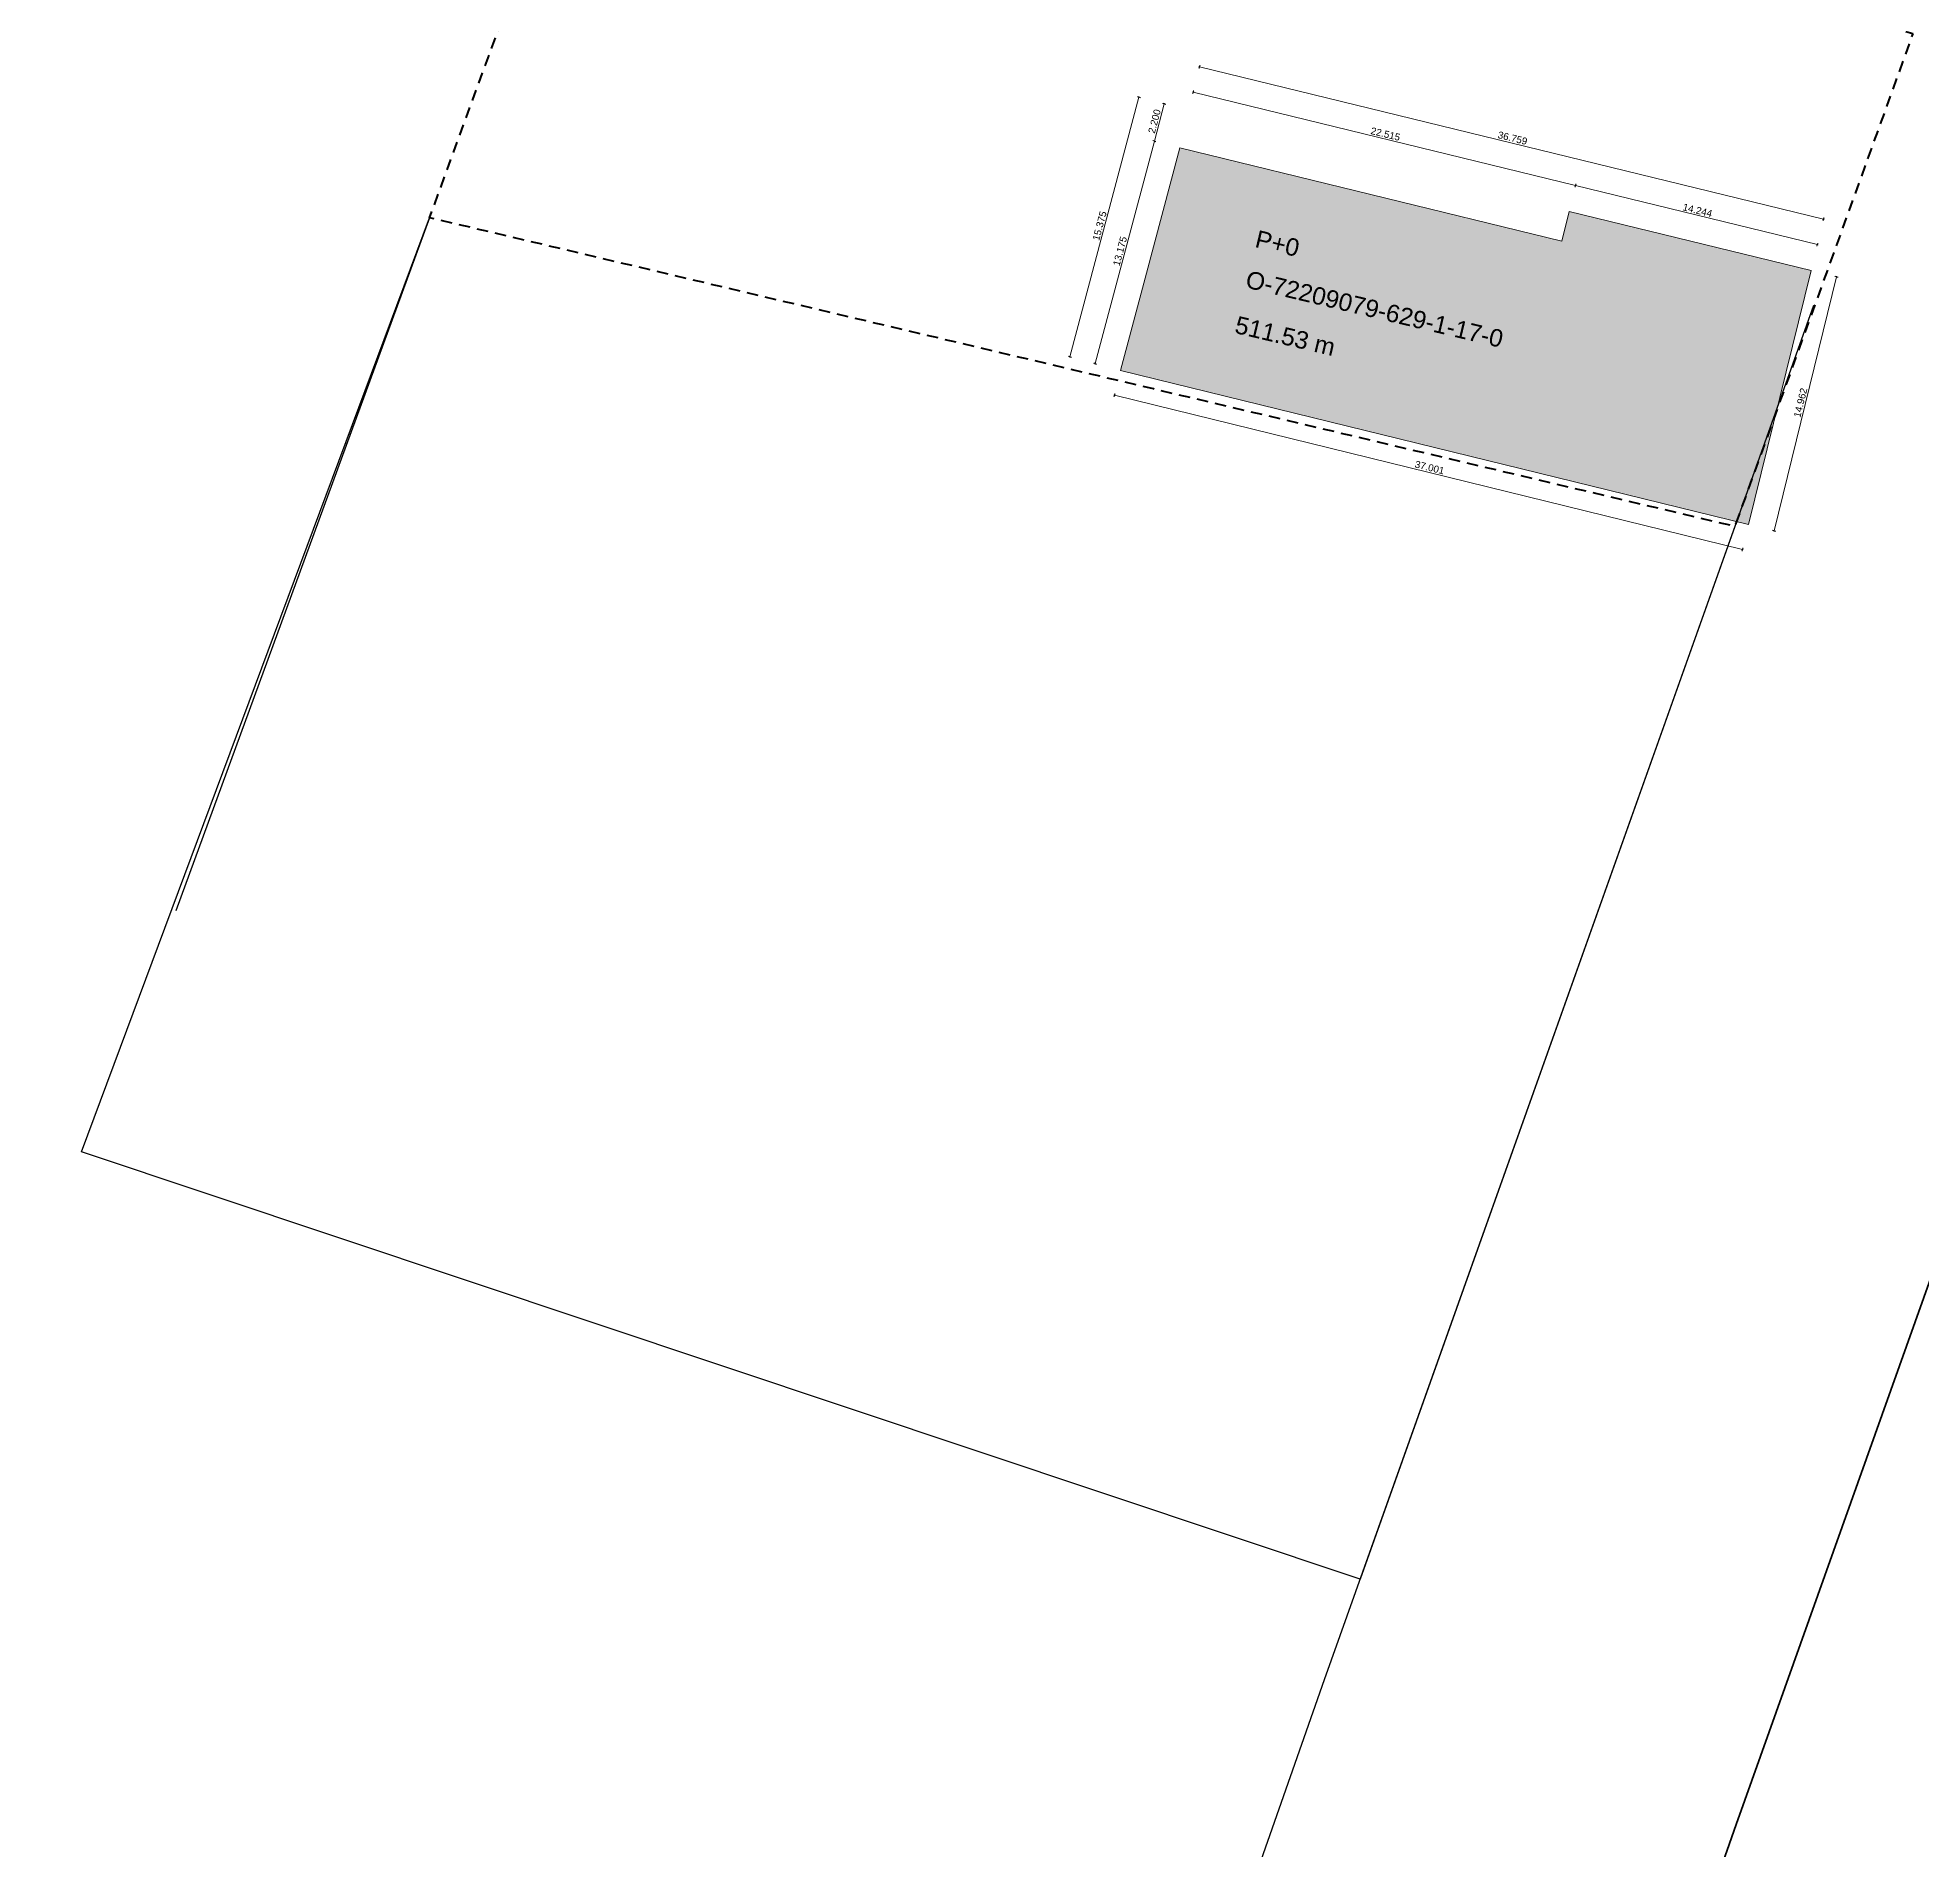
# Model space of a CAD drawing. Header units: millimetres. Extents: x 4648776 to 5245344, y -1029162 to -290533.
# Drawn here: x 4736195 to 4844031, y -753927 to -650224 of the extents above; entities that cross this region are included whole.
import ezdxf

# ---------------------------------------------------------------- set-up
doc = ezdxf.new("R2010")
doc.units = ezdxf.units.MM
doc.header["$MEASUREMENT"] = 0
doc.linetypes.add('Long Dashed', pattern=[1058.333302, 634.99999, -423.333311])
doc.layers.add('- Hidden', color=7, linetype='Continuous')
for name, color, linetype, lineweight in [('- Hidden_Pen_No__101', 252, 'Continuous', 13), ('2D Drafting - General_Pen_No__2', 8, 'Continuous', 15), ('Drawing & Figure_Pen_No__1', 7, 'Continuous', 13), ('Drawing & Figure_Pen_No__121', 12, 'Continuous', 200), ('Drawing & Figure_Pen_No__31', 7, 'Continuous', 25), ('Drawing & Figure_Pen_No__7', 7, 'Continuous', 35)]:
    doc.layers.add(name, color=color, linetype=linetype, lineweight=lineweight)
doc.layers.add('2D Drafting - General_Pen_No__82', color=7, linetype='Continuous', lineweight=13, true_color=0xaaaaaa)
doc.layers.add('Drawing & Figure_Pen_No__5', color=7, linetype='Continuous', lineweight=25, true_color=0x40a5ff)
doc.styles.add('GENERATED_STYLE_1', font='ARIALUNI.ttf')
doc.styles.add('GENERATED_STYLE_3', font='')
doc.styles.get('GENERATED_STYLE_3').set_extended_font_data('Arial Unicode MS')
doc.dimstyles.new('GENERATED_STYLE__1', dxfattribs={"dimtxt": 400, "dimasz": 95, "dimexe": 0.18, "dimexo": 100000, "dimgap": 0, "dimtad": 1, "dimdec": 3, "dimlfac": 0.001, "dimzin": 0, "dimdsep": 46, "dimtxsty": 'GENERATED_STYLE_1', "dimblk": 'ARROWHEAD_17', "dimblk1": 'ARROWHEAD_17', "dimblk2": 'ARROWHEAD_17', "dimcen": 0.09, "dimclrd": 252, "dimclre": 252, "dimclrt": 252, "dimadec": 0, "dimazin": 0, "dimtfac": 1, "dimtdec": 4, "dimtmove": 0, "dimatfit": 3, "dimfxl": 0, "dimtolj": 1, "dimtzin": 0, "dimarcsym": 0})

# ---------------------------------------------------------------- blocks, each defined once
blk = doc.blocks.new('*D58', base_point=(2012309, -650500))
at = {"layer": '- Hidden_Pen_No__101', "color": 252, "linetype": 'Continuous', "lineweight": 13}
for p, q in [((4824155, -658747), (4824224, -658620)), ((4838027, -662062), (4824190, -658683)), ((4837992, -662126), (4838062, -661999)), ((4838049, -661971), (4838005, -662153)), ((4838069, -662073), (4838027, -662062))]:
    blk.add_line(p, q, dxfattribs=at)
at = {"layer": '- Hidden_Pen_No__101', "color": 252, "lineweight": 13, "insert": (4830292, -660091), "char_height": 400, "attachment_point": 7, "rotation": 346.27693, "style": 'GENERATED_STYLE_1'}
blk.add_mtext('\\A1;{\\pql;\\fArial Unicode MS|b0|i0|c0|p34;14.244}', dxfattribs=at)
blk = doc.blocks.new('ARROWHEAD_17')
at = {"color": 0, "linetype": 'Continuous', "lineweight": 0}
for p, q in [((0, 0), (-1, 0)), ((-0.2, -0.7), (0.2, 0.7))]:
    blk.add_line(p, q, dxfattribs=at)
blk = doc.blocks.new('*D60', base_point=(2012309, -650500))
at = {"layer": '- Hidden_Pen_No__101', "color": 252, "linetype": 'Continuous', "lineweight": 13}
for p, q in [((4802317, -653342), (4802275, -653332)), ((4802352, -653278), (4802282, -653406)), ((4802339, -653251), (4802295, -653433)), ((4824190, -658683), (4802317, -653342)), ((4824155, -658747), (4824224, -658620)), ((4824212, -658592), (4824167, -658774)), ((4838027, -662062), (4824190, -658683))]:
    blk.add_line(p, q, dxfattribs=at)
at = {"layer": '- Hidden_Pen_No__101', "color": 252, "lineweight": 13, "insert": (4812437, -655731), "char_height": 400, "attachment_point": 7, "rotation": 346.27693, "style": 'GENERATED_STYLE_1'}
blk.add_mtext('\\A1;{\\pql;\\fArial Unicode MS|b0|i0|c0|p34;22.515}', dxfattribs=at)
blk = doc.blocks.new('*D61', base_point=(2012309, -650500))
at = {"layer": '- Hidden_Pen_No__101', "color": 252, "linetype": 'Continuous', "lineweight": 13}
for p, q in [((4802673, -651887), (4802630, -651876)), ((4802707, -651823), (4802638, -651950)), ((4802695, -651796), (4802650, -651978)), ((4838382, -660607), (4802673, -651887)), ((4838348, -660671), (4838417, -660544)), ((4838405, -660516), (4838360, -660698)), ((4838425, -660618), (4838382, -660607))]:
    blk.add_line(p, q, dxfattribs=at)
at = {"layer": '- Hidden_Pen_No__101', "color": 252, "lineweight": 13, "insert": (4819711, -655965), "char_height": 400, "attachment_point": 7, "rotation": 346.27693, "style": 'GENERATED_STYLE_1'}
blk.add_mtext('\\A1;{\\pql;\\fArial Unicode MS|b0|i0|c0|p34;36.759}', dxfattribs=at)
blk = doc.blocks.new('*D62', base_point=(2012309, -650500))
at = {"layer": '- Hidden_Pen_No__101', "color": 252, "linetype": 'Continuous', "lineweight": 13}
for p, q in [((4800656, -654011), (4800091, -656137)), ((4800565, -653987), (4800746, -654035)), ((4800719, -654047), (4800593, -653975)), ((4800667, -653968), (4800656, -654011)), ((4800154, -656173), (4800028, -656101))]:
    blk.add_line(p, q, dxfattribs=at)
at = {"layer": '- Hidden_Pen_No__101', "color": 252, "lineweight": 13, "insert": (4800115, -655734), "char_height": 400, "attachment_point": 7, "rotation": 75.12073, "style": 'GENERATED_STYLE_1'}
blk.add_mtext('\\A1;{\\pql;\\fArial Unicode MS|b0|i0|c0|p34;2.200}', dxfattribs=at)
blk = doc.blocks.new('*D63', base_point=(2012309, -650500))
at = {"layer": '- Hidden_Pen_No__101', "color": 252, "linetype": 'Continuous', "lineweight": 13}
for p, q in [((4800656, -654011), (4800091, -656137)), ((4800091, -656137), (4796708, -668870)), ((4800000, -656113), (4800182, -656161)), ((4800154, -656173), (4800028, -656101)), ((4796617, -668846), (4796798, -668894)), ((4796645, -668834), (4796771, -668906)), ((4796708, -668870), (4796697, -668912))]:
    blk.add_line(p, q, dxfattribs=at)
at = {"layer": '- Hidden_Pen_No__101', "color": 252, "lineweight": 13, "insert": (4798101, -663314), "char_height": 400, "attachment_point": 7, "rotation": 75.12073, "style": 'GENERATED_STYLE_1'}
blk.add_mtext('\\A1;{\\pql;\\fArial Unicode MS|b0|i0|c0|p34;13.175}', dxfattribs=at)
blk = doc.blocks.new('*D64', base_point=(2012309, -650500))
at = {"layer": '- Hidden_Pen_No__101', "color": 252, "linetype": 'Continuous', "lineweight": 13}
for p, q in [((4799206, -653625), (4795258, -668485)), ((4799116, -653601), (4799297, -653650)), ((4799269, -653662), (4799143, -653589)), ((4799217, -653583), (4799206, -653625)), ((4795168, -668461), (4795349, -668509)), ((4795195, -668449), (4795321, -668521)), ((4795258, -668485), (4795247, -668527))]:
    blk.add_line(p, q, dxfattribs=at)
at = {"layer": '- Hidden_Pen_No__101', "color": 252, "lineweight": 13, "insert": (4796934, -661866), "char_height": 400, "attachment_point": 7, "rotation": 75.12073, "style": 'GENERATED_STYLE_1'}
blk.add_mtext('\\A1;{\\pql;\\fArial Unicode MS|b0|i0|c0|p34;15.375}', dxfattribs=at)
blk = doc.blocks.new('*D65', base_point=(2012309, -650500))
at = {"layer": '- Hidden_Pen_No__101', "color": 252, "linetype": 'Continuous', "lineweight": 13}
for p, q in [((4797769, -670670), (4797811, -670680)), ((4797846, -670617), (4797776, -670744)), ((4797789, -670772), (4797833, -670589)), ((4797811, -670680), (4833745, -679500)), ((4833710, -679564), (4833780, -679437)), ((4833723, -679592), (4833767, -679409)), ((4833745, -679500), (4833788, -679511))]:
    blk.add_line(p, q, dxfattribs=at)
at = {"layer": '- Hidden_Pen_No__101', "color": 252, "lineweight": 13, "insert": (4814962, -674808), "char_height": 400, "attachment_point": 7, "rotation": 346.20938, "style": 'GENERATED_STYLE_1'}
blk.add_mtext('\\A1;{\\pql;\\fArial Unicode MS|b0|i0|c0|p34;37.001}', dxfattribs=at)
blk = doc.blocks.new('*D66', base_point=(2012309, -650500))
at = {"layer": '- Hidden_Pen_No__101', "color": 252, "linetype": 'Continuous', "lineweight": 13}
for p, q in [((4839121, -663904), (4835551, -678434)), ((4839030, -663882), (4839212, -663926)), ((4839185, -663939), (4839058, -663869)), ((4839132, -663862), (4839121, -663904)), ((4835460, -678412), (4835642, -678456)), ((4835488, -678399), (4835615, -678469)), ((4835551, -678434), (4835541, -678477))]:
    blk.add_line(p, q, dxfattribs=at)
at = {"layer": '- Hidden_Pen_No__101', "color": 252, "lineweight": 13, "insert": (4837053, -671985), "char_height": 400, "attachment_point": 7, "rotation": 76.19595, "style": 'GENERATED_STYLE_1'}
blk.add_mtext('\\A1;{\\pql;\\fArial Unicode MS|b0|i0|c0|p34;14.962}', dxfattribs=at)

msp = doc.modelspace()

# ---------------------------------------------------------------- hatches: boundary and pattern name
at = {"layer": '2D Drafting - General_Pen_No__82', "linetype": 'Continuous', "lineweight": 0, "true_color": 0x2a2a2a}
msp.add_hatch(color=250, dxfattribs=at).paths.add_polyline_path([(4837664.6248, -663546.2029), (4823827.1562, -660167.0874), (4823413.6248, -661858.2029), (4801540.6248, -656522.2029), (4799559.6248, -663978.2029), (4798160.6248, -669256.2029), (4834094.6248, -678076.2029)])

# ---------------------------------------------------------------- linework, layer by layer
at = {"layer": '2D Drafting - General_Pen_No__2', "color": 8, "linetype": 'Continuous', "lineweight": 15, "flags": 128}
msp.add_lwpolyline([(4837664.6248, -663546.2029), (4823827.1562, -660167.0874), (4823413.6248, -661858.2029), (4801540.6248, -656522.2029), (4799559.6248, -663978.2029), (4798160.6248, -669256.2029), (4834094.6248, -678076.2029)], close=True, dxfattribs=at)
at = {"layer": 'Drawing & Figure_Pen_No__1', "color": 7, "linetype": 'Continuous', "lineweight": 13, "flags": 128}
msp.add_lwpolyline([(4837664.6248, -663546.2029), (4823827.1562, -660167.0874), (4823413.6248, -661858.2029), (4801540.6248, -656522.2029), (4799559.6248, -663978.2029), (4798160.6248, -669256.2029), (4834094.6248, -678076.2029)], close=True, dxfattribs=at)
at = {"layer": 'Drawing & Figure_Pen_No__121', "color": 12, "linetype": 'Long Dashed', "lineweight": 200, "flags": 128}
msp.add_lwpolyline([(4768934.3706, -632340.4639), (4809804.3436, -642006.3849), (4843495.7955, -649974.5553), (4833301.3116, -678185.5979), (4800047.9824, -670321.0453), (4758618.9504, -660522.9046)], close=True, dxfattribs=at)
at = {"layer": 'Drawing & Figure_Pen_No__31', "color": 7, "linetype": 'Continuous', "lineweight": 25}
msp.add_line((4835876.6248, -670898.2029), (4835876.6748, -670898.2029), dxfattribs=at)
at = {"layer": 'Drawing & Figure_Pen_No__5', "color": 161, "linetype": 'Continuous', "lineweight": 25, "true_color": 0x40a5ff, "flags": 128}
for points in [[(4833301.3116, -678185.5979), (4811858.7015, -738407.56), (4738695.0095, -713972.6419), (4758618.9504, -660522.9046)], [(4758618.9504, -660522.9046), (4744107.2791, -700169.793)], [(4837799.0628, -665553.5816), (4809803.3476, -744180.0588), (4795667.7558, -784489.8341)]]:
    msp.add_lwpolyline(points, dxfattribs=at)
at = {"layer": 'Drawing & Figure_Pen_No__7', "color": 7, "linetype": 'Continuous', "lineweight": 35}
for points in [[(4876852.6248, -631545.2029), (4861329.6248, -673992.2029), (4833386.6248, -752459.2029), (4813095.6248, -810316.2029), (4801380.6248, -844317.2029), (4800514.6248, -843795.2029), (4757744.6248, -818063.2029), (4739740.6248, -808362.2029), (4720454.6248, -797971.2029), (4685105.6248, -779820.2029), (4648775.6248, -762748.2029), (4649295.6248, -749078.2029), (4662445.6248, -752079.2029), (4677035.6248, -756110.2029), (4684096.6248, -719281.2029), (4689417.6248, -696432.2029), (4692357.6248, -684902.2029), (4695148.6248, -676273.2029), (4697138.6248, -664723.2029), (4699218.6248, -652784.2029), (4702629.6248, -638804.2029)], [(4898302.6248, -638303.2029), (4883379.6248, -681143.2029), (4876723.6248, -699962.2029), (4870061.6248, -718764.2029), (4861659.6248, -742477.2029), (4856793.6248, -756212.2029), (4855236.6248, -760560.2029), (4834774.6248, -818567.2029), (4822953.6248, -855616.2029), (4823186.6248, -857469.2029), (4822453.6248, -857032.2029), (4801380.6248, -844317.2029), (4813095.6248, -810316.2029), (4833386.6248, -752459.2029), (4861329.6248, -673992.2029), (4876852.6248, -631545.2029)]]:
    msp.add_lwpolyline(points, dxfattribs=at)

# ---------------------------------------------------------------- texts
at = {"layer": 'Drawing & Figure_Pen_No__7', "color": 7, "linetype": 'Continuous', "lineweight": 35, "char_height": 1000, "attachment_point": 7, "rotation": 346.695582049, "style": 'GENERATED_STYLE_3'}
for s, insert in [('\\A1;{\\pql;\\fArial Unicode MS|b0|i0|c0|p34;P+0}', (4805787.4922, -662205.8841)), ('\\A1;{\\pql;\\fArial Unicode MS|b0|i0|c0|p34;O-72209079-629-1-17-0}', (4805241.2619, -664515.805)), ('\\A1;{\\pql;\\fArial Unicode MS|b0|i0|c0|p34;511.53 m}', (4804625.9943, -667117.6743))]:
    msp.add_mtext(s, dxfattribs=dict(at, insert=insert))

# ---------------------------------------------------------------- dimensions: what is measured, and where the dimension line sits
at = {"layer": '- Hidden', "color": 252, "linetype": 'Continuous', "lineweight": 13}
for base, p1, p2, angle, picture, middle, turn in [((4802672.5825, -651886.8391), (4837664.6248, -663546.2029), (4801540.6248, -656522.2029), 166.276926111, '*D61', (4820559.1406, -655966.516), 346.276926111), ((4802317.2317, -653341.9997), (4823827.1562, -660167.0874), (4801540.6248, -656522.2029), 166.276926111, '*D60', (4813285.0555, -655732.119), 346.276926111), ((4795258.114, -668485.0289), (4823827.1562, -660167.0874), (4798160.6248, -669256.2029), 255.120729029, '*D64', (4796952.35, -661017.9242), 75.120729029), ((4796707.8176, -668870.2036), (4801540.6248, -656522.2029), (4798160.6248, -669256.2029), 255.120729029, '*D63', (4798119.5744, -662466.2814), 75.120729029), ((4800090.9212, -656137.0282), (4823827.1562, -660167.0874), (4801540.6248, -656522.2029), 255.120729029, '*D62', (4800094.5719, -655032.8734), 75.120729029), ((4824189.5171, -658683.2208), (4837664.6248, -663546.2029), (4823827.1562, -660167.0874), 166.276926111, '*D58', (4831139.9324, -660092.2873), 346.276926111), ((4835551.3009, -678434.1061), (4837664.6248, -663546.2029), (4834094.6248, -678076.2029), 256.195947593, '*D66', (4837055.8546, -671137.0286), 76.195947593), ((4833745.0417, -679500.4567), (4798160.6248, -669256.2029), (4834094.6248, -678076.2029), 346.209379193, '*D65', (4815810.0536, -674810.003), 346.209379193)]:
    dim = msp.add_linear_dim(base=base, p1=p1, p2=p2, angle=angle, dimstyle='GENERATED_STYLE__1', dxfattribs=at)
    dim.commit()
    dim.dimension.update_dxf_attribs({"geometry": picture, "text_midpoint": middle, "dimtype": 160, "text_rotation": turn})

doc.saveas('drawing.dxf')
